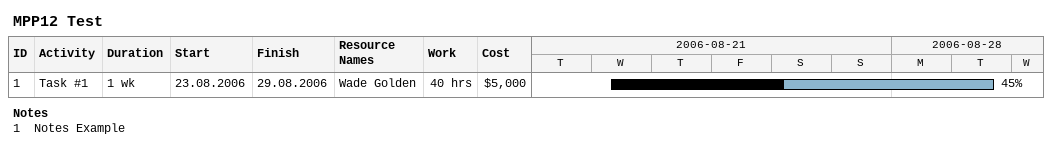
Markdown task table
MPP12 Test

| ID | Task | Duration | Start | Finish | Resources | % complete | Work (h) | Cost ($) |
|---|---|---|---|---|---|---|---|---|
| 1 | Task #1 | 1w | 2006-08-23 | 2006-08-29 | Wade Golden | 45 | 40 | 5000 |

Notes
- 1: Notes Example
